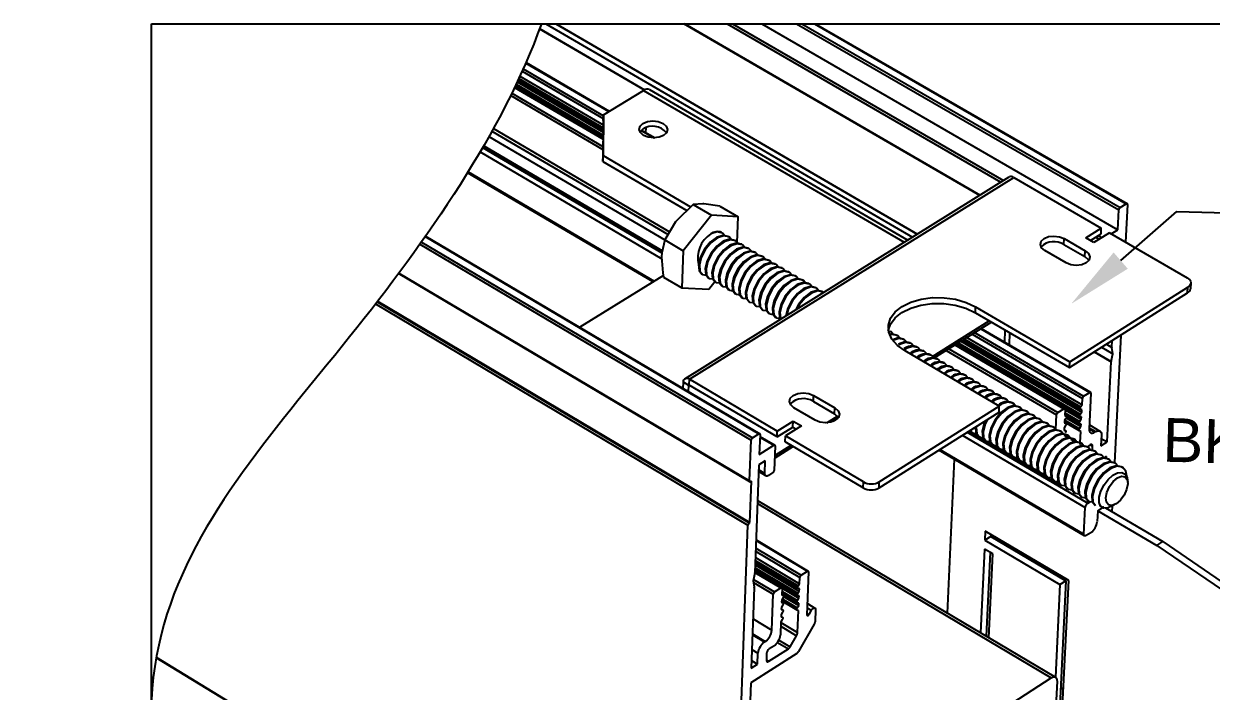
# Model space of a CAD drawing. Extents: x -0.7 to 12.8, y -8.5 to 0.
# Drawn here: x -0.73 to 6.06, y -3.81 to 0 of the extents above; entities that cross this region are included whole.
import ezdxf
from ezdxf import colors
from ezdxf.entities.mleader import LeaderData, LeaderLine
from ezdxf.math import Vec2, Vec3

# ---------------------------------------------------------------- set-up
doc = ezdxf.new("R2010")
doc.units = 0
doc.header["$LTSCALE"] = 0.5
doc.header["$MEASUREMENT"] = 0
doc.linetypes.add('PHANTOM', pattern=[0.5, 0.25, -0.05, 0.05, -0.05, 0.05, -0.05])
for name, color, linetype in [('Brackets', 181, 'CONTINUOUS'), ('Dimension', 10, 'CONTINUOUS'), ('FAB DWG', 221, 'CONTINUOUS'), ('Hardware', 242, 'CONTINUOUS'), ('Housing', 150, 'CONTINUOUS')]:
    doc.layers.add(name, color=color, linetype=linetype)
doc.layers.add('Text-Unprinted', color=131, linetype='CONTINUOUS', plot=False)
doc.styles.get("Standard").update_dxf_attribs({"font": 'arial.ttf'})

msp = doc.modelspace()

# ---------------------------------------------------------------- linework, layer by layer
at = {"layer": 'Brackets', "linetype": 'Continuous', "transparency": 16777216}
for p, q in [((2.5827, -0.5199), (2.8116, -0.3804)), ((2.8116, -0.3804), (4.302, -1.2484)), ((2.847, -0.3759), (4.323, -1.2353)), ((2.5827, -0.5199), (2.5808, -0.7531)), ((2.5817, -0.553), (2.5827, -0.5199)), ((2.5817, -0.553), (2.5797, -0.7863)), ((2.7985, -0.6089), (2.872, -0.6518)), ((2.801, -0.6069), (2.8777, -0.6516)), ((2.8258, -0.6213), (2.8267, -0.5937)), ((2.5797, -0.7863), (2.5808, -0.7531)), ((2.5797, -0.7863), (3.0594, -1.0671)), ((2.5808, -0.7531), (3.0812, -1.0459)), ((3.0489, -2.0277), (4.9017, -0.8753)), ((3.075, -2.0302), (4.9278, -0.8775)), ((4.9278, -0.8775), (5.4279, -1.1668)), ((5.3395, -1.2222), (5.4279, -1.1668)), ((5.3665, -1.2378), (5.4263, -1.2004)), ((5.4745, -1.1937), (5.3861, -1.2492)), ((5.4263, -1.2004), (5.4279, -1.1668)), ((5.4745, -1.1937), (5.9183, -1.4504)), ((5.2144, -1.2607), (5.216, -1.227)), ((5.2144, -1.2607), (5.3347, -1.3304)), ((5.216, -1.227), (5.3363, -1.2968)), ((5.3861, -1.2492), (5.3395, -1.2222)), ((5.2264, -1.3657), (5.1061, -1.2958)), ((5.3347, -1.3304), (5.3363, -1.2968)), ((2.9255, -1.4382), (2.4472, -1.7334)), ((5.939, -1.4805), (5.9373, -1.5142)), ((5.246, -1.9641), (5.921, -1.5379)), ((5.2476, -1.9304), (5.9228, -1.5043)), ((5.921, -1.5379), (5.9228, -1.5043)), ((4.7082, -1.6505), (4.7097, -1.6168)), ((4.7097, -1.6168), (5.2476, -1.9304)), ((4.7082, -1.6505), (5.246, -1.9641)), ((4.4628, -1.9009), (4.7879, -1.6969)), ((4.7999, -1.7039), (4.4711, -1.9102)), ((4.8763, -1.8181), (4.8794, -1.7503)), ((4.9029, -1.8336), (4.906, -1.7658)), ((4.845, -2.1845), (4.3067, -1.8692)), ((5.246, -1.9641), (5.2476, -1.9304)), ((3.0738, -2.064), (3.075, -2.0302)), ((3.5767, -2.3266), (3.075, -2.0302)), ((3.0383, -2.0828), (3.0396, -2.0473)), ((3.0706, -2.0656), (3.0396, -2.0473)), ((3.0693, -2.1011), (3.0706, -2.0656)), ((3.0734, -2.0638), (3.0706, -2.0656)), ((3.5754, -2.3604), (3.0738, -2.064)), ((3.7828, -2.1571), (3.7842, -2.1233)), ((3.7828, -2.1571), (3.9035, -2.2281)), ((3.7842, -2.1233), (3.9048, -2.1943)), ((3.7926, -2.2647), (3.6719, -2.1935)), ((3.9035, -2.2281), (3.9048, -2.1943)), ((4.1578, -2.6513), (4.8435, -2.2183)), ((4.1592, -2.6174), (4.845, -2.1845)), ((4.8435, -2.2183), (4.845, -2.1845)), ((3.5754, -2.3604), (3.6661, -2.3036)), ((3.5767, -2.3266), (3.6674, -2.2697)), ((3.7141, -2.2973), (3.6234, -2.3542)), ((3.6661, -2.3036), (3.6674, -2.2697)), ((3.6661, -2.3036), (3.6857, -2.3151)), ((3.6674, -2.2697), (3.7141, -2.2973)), ((3.8596, -2.2794), (3.9199, -2.2415)), ((3.921, -2.2554), (3.8936, -2.2726)), ((3.5754, -2.3604), (3.5767, -2.3266)), ((3.6221, -2.388), (3.6234, -2.3542)), ((4.0687, -2.6171), (3.6234, -2.3542)), ((3.6673, -2.4147), (3.5616, -2.481)), ((3.5621, -2.466), (3.6553, -2.4076)), ((4.0673, -2.651), (3.6221, -2.388)), ((4.5493, -3.3668), (4.5887, -2.4876)), ((4.0673, -2.651), (4.0687, -2.6171)), ((4.1578, -2.6513), (4.1592, -2.6174)), ((5.4087, -2.7816), (5.7457, -2.9794)), ((5.4515, -2.7656), (5.7792, -2.9579)), ((4.7651, -2.8992), (4.7628, -2.9498)), ((5.2416, -3.1802), (4.7651, -2.8992)), ((4.7968, -2.9179), (4.7963, -2.9285)), ((4.7963, -2.9285), (4.7628, -2.9498)), ((4.7628, -2.9498), (5.1917, -3.203)), ((4.7963, -2.9285), (5.2252, -3.1816)), ((5.7457, -2.9794), (5.7792, -2.9579)), ((5.7457, -2.9794), (6.2723, -3.3397)), ((5.7792, -2.9579), (6.3058, -3.318)), ((4.7605, -3.0005), (4.7385, -3.479)), ((4.8076, -3.0283), (4.7605, -3.0005)), ((4.7921, -3.0192), (4.77, -3.4977)), ((4.7855, -3.5069), (4.8076, -3.0283)), ((5.2252, -3.1816), (5.1854, -3.994)), ((5.1917, -3.203), (5.2252, -3.1816)), ((5.1968, -4.0937), (5.2416, -3.1802)), ((5.1917, -3.203), (5.1659, -3.7325))]:
    msp.add_line(p, q, dxfattribs=at)
at = {"layer": 'Brackets', "linetype": 'Continuous', "transparency": 16777216, "flags": 128}
for points in [[(2.8088, -0.569), (2.8346, -0.5586), (2.8654, -0.5551), (2.8966, -0.5589), (2.9234, -0.5695), (2.9418, -0.5852), (2.9489, -0.6038), (2.9437, -0.6223), (2.927, -0.6379), (2.9012, -0.6483), (2.8703, -0.6518), (2.8391, -0.648), (2.8123, -0.6374), (2.7939, -0.6216), (2.7868, -0.6031), (2.792, -0.5846), (2.8088, -0.569)], [(2.7908, -0.6179), (2.7909, -0.6177), (2.8077, -0.6021)], [(5.1061, -1.2958), (5.0872, -1.2799), (5.0797, -1.2611), (5.0845, -1.2424), (5.1009, -1.2266), (5.1265, -1.2161), (5.1574, -1.2125), (5.1888, -1.2163), (5.216, -1.227)], [(5.3363, -1.2968), (5.3552, -1.3127), (5.3628, -1.3315), (5.3581, -1.3503), (5.3417, -1.3661), (5.316, -1.3767), (5.2852, -1.3803), (5.2537, -1.3764), (5.2264, -1.3657)], [(5.3347, -1.3304), (5.3535, -1.3464), (5.3574, -1.3524)], [(5.9183, -1.4504), (5.9266, -1.4562), (5.933, -1.4628), (5.9372, -1.47), (5.939, -1.4774), (5.9384, -1.4848), (5.9354, -1.492), (5.9301, -1.4985), (5.9228, -1.5043)], [(4.2106, -1.7546), (4.2228, -1.7162), (4.2493, -1.6801), (4.2886, -1.6488), (4.3389, -1.624), (4.3976, -1.6069), (4.4618, -1.5982), (4.5282, -1.5985), (4.5935, -1.6076), (4.6545, -1.6252), (4.7082, -1.6505)], [(4.3067, -1.8692), (4.2631, -1.8375), (4.2319, -1.8011), (4.2145, -1.7618), (4.2119, -1.7216), (4.2242, -1.6824), (4.2507, -1.6464), (4.2901, -1.6151), (4.3404, -1.5903), (4.3991, -1.5732), (4.4632, -1.5645), (4.5296, -1.5648), (4.595, -1.5739), (4.656, -1.5915), (4.7097, -1.6168)], [(3.0396, -2.0473), (3.0405, -2.0404), (3.0427, -2.0346), (3.046, -2.03), (3.0505, -2.0269), (3.0558, -2.0253), (3.0618, -2.0253), (3.0683, -2.027), (3.075, -2.0302)], [(3.6719, -2.1935), (3.6531, -2.1773), (3.6458, -2.1581), (3.6509, -2.139), (3.6678, -2.1229), (3.6939, -2.1122), (3.7251, -2.1085), (3.7568, -2.1124), (3.7842, -2.1233)], [(3.9048, -2.1943), (3.9237, -2.2106), (3.9311, -2.2298), (3.926, -2.2489), (3.9092, -2.2651), (3.8831, -2.2758), (3.8518, -2.2796), (3.82, -2.2756), (3.7926, -2.2647)], [(3.9035, -2.2281), (3.9223, -2.2444), (3.926, -2.2504)]]:
    msp.add_lwpolyline(points, dxfattribs=at)
at = {"layer": 'Brackets', "linetype": 'Continuous', "transparency": 16777216}
for centre, radius, start, end in [((2.8331, -0.408), 0.035, 66.63314, 127.80577), ((2.864, -0.6887), 0.1033, 39.72199, 123.05264), ((4.913, -0.8972), 0.0246, 53.0699, 117.23952), ((5.158, -1.3532), 0.1084, 58.66272, 132.77716), ((5.9067, -1.5107), 0.0307, 297.59178, 353.50259), ((3.0725, -2.0655), 0.00193, 48.00716, 183.42142), ((3.7259, -2.2499), 0.1088, 58.46793, 133.72459), ((4.1142, -2.5351), 0.0938, 240.96782, 298.66312), ((4.1128, -2.569), 0.0937, 240.95956, 298.67381)]:
    msp.add_arc(centre, radius, start, end, dxfattribs=at)
at = {"layer": 'Dimension', "transparency": 16777216}
msp.add_open_spline([(2.2283, 0), (2.0066, -0.6214), (0.6967, -2.486), (-0.7296, -3.8045), (0.8176, -5.9618)], degree=3, knots=[0.510005, 0.510005, 0.510005, 0.510005, 1, 2, 2, 2, 2], dxfattribs=at)
at = {"layer": 'FAB DWG', "linetype": 'Continuous', "transparency": 16777216}
for p, q in [((4.22, -1.7555), (4.2248, -1.7583)), ((4.491, -1.9142), (4.4959, -1.917)), ((5.4087, -2.7816), (5.4423, -2.7601))]:
    msp.add_line(p, q, dxfattribs=at)
at = {"layer": 'Hardware', "linetype": 'Continuous', "transparency": 16777216}
for p, q in [((3.0951, -1.0325), (2.9997, -1.125)), ((3.0951, -1.0325), (3.1997, -1.0937)), ((3.248, -1.042), (3.1567, -1.0285)), ((3.248, -1.042), (3.3526, -1.1031)), ((3.1997, -1.0937), (3.0389, -1.2966)), ((3.3526, -1.1031), (3.1997, -1.0937)), ((3.3473, -1.2488), (3.3526, -1.1031)), ((3.2967, -1.215), (3.3014, -1.2178)), ((2.9343, -1.2352), (3.0389, -1.2966)), ((3.3349, -1.2374), (3.3397, -1.2402)), ((3.3732, -1.2598), (3.378, -1.2626)), ((3.4116, -1.2822), (3.4163, -1.2851)), ((3.0389, -1.2966), (3.0315, -1.5083)), ((3.4499, -1.3047), (3.4547, -1.3075)), ((3.4882, -1.3271), (3.493, -1.3299)), ((3.5266, -1.3496), (3.5314, -1.3524)), ((3.565, -1.3721), (3.5698, -1.3749)), ((3.6034, -1.3945), (3.6082, -1.3974)), ((3.6418, -1.417), (3.6466, -1.4198)), ((2.9271, -1.4469), (3.0315, -1.5083)), ((3.1498, -1.4327), (3.145, -1.4298)), ((3.1881, -1.4551), (3.1833, -1.4523)), ((3.1846, -1.517), (3.2192, -1.4732)), ((3.2263, -1.4776), (3.2216, -1.4748)), ((3.6802, -1.4395), (3.685, -1.4423)), ((3.7187, -1.462), (3.7235, -1.4649)), ((3.7571, -1.4846), (3.762, -1.4874)), ((3.0315, -1.5083), (3.1846, -1.517)), ((3.2646, -1.5001), (3.2598, -1.4972)), ((3.3029, -1.5225), (3.2981, -1.5197)), ((3.3412, -1.545), (3.3364, -1.5422)), ((3.7956, -1.5071), (3.8004, -1.5099)), ((3.8341, -1.5296), (3.8389, -1.5324)), ((3.3796, -1.5675), (3.3748, -1.5647)), ((3.4179, -1.59), (3.4131, -1.5872)), ((3.4563, -1.6126), (3.4515, -1.6098)), ((3.4947, -1.6351), (3.4899, -1.6323)), ((3.5331, -1.6576), (3.5283, -1.6548)), ((3.5715, -1.6802), (3.5667, -1.6774)), ((4.2586, -1.7781), (4.2635, -1.781)), ((4.2973, -1.8008), (4.3022, -1.8036)), ((4.336, -1.8235), (4.3409, -1.8263)), ((4.3748, -1.8461), (4.3796, -1.849)), ((4.4135, -1.8688), (4.4184, -1.8716)), ((4.4523, -1.8915), (4.4571, -1.8943)), ((4.5298, -1.9369), (4.5347, -1.9397)), ((4.5686, -1.9596), (4.5735, -1.9625)), ((4.6075, -1.9823), (4.6123, -1.9852)), ((4.6463, -2.0051), (4.6512, -2.0079)), ((4.6852, -2.0278), (4.69, -2.0307)), ((4.724, -2.0506), (4.7289, -2.0534)), ((4.7629, -2.0733), (4.7678, -2.0762)), ((4.8018, -2.0961), (4.8067, -2.099)), ((4.8407, -2.1189), (4.8456, -2.1218)), ((4.8797, -2.1417), (4.8845, -2.1446)), ((4.9186, -2.1645), (4.9235, -2.1674)), ((4.9576, -2.1873), (4.9625, -2.1902)), ((4.9966, -2.2101), (5.0015, -2.213)), ((5.0356, -2.233), (5.0405, -2.2358)), ((5.0746, -2.2558), (5.0795, -2.2587)), ((5.1137, -2.2787), (5.1185, -2.2815)), ((5.1527, -2.3015), (5.1576, -2.3044)), ((4.678, -2.3228), (4.6877, -2.3355)), ((4.6925, -2.3383), (4.6877, -2.3355)), ((4.7314, -2.3612), (4.7266, -2.3583)), ((5.1918, -2.3244), (5.1967, -2.3273)), ((5.2156, -2.3492), (5.2422, -2.3648)), ((5.2309, -2.3473), (5.2358, -2.3502)), ((5.2547, -2.3721), (5.2813, -2.3877)), ((5.27, -2.3702), (5.2749, -2.373)), ((4.7704, -2.384), (4.7655, -2.3812)), ((4.8093, -2.4069), (4.8044, -2.404)), ((4.8482, -2.4298), (4.8434, -2.4269)), ((5.3068, -2.4026), (5.3069, -2.3999)), ((5.3091, -2.3931), (5.314, -2.396)), ((5.3482, -2.416), (5.3531, -2.4189)), ((5.3874, -2.4389), (5.3923, -2.4418)), ((4.8872, -2.4526), (4.8823, -2.4498)), ((4.9262, -2.4755), (4.9213, -2.4727)), ((4.9652, -2.4984), (4.9603, -2.4956)), ((5.4266, -2.4619), (5.4315, -2.4647)), ((5.4657, -2.4848), (5.4706, -2.4877)), ((5.5049, -2.5077), (5.5099, -2.5106)), ((5.0042, -2.5213), (4.9993, -2.5185)), ((5.0433, -2.5443), (5.0384, -2.5414)), ((5.0823, -2.5672), (5.0774, -2.5643)), ((5.5442, -2.5307), (5.5539, -2.5364)), ((5.1214, -2.5901), (5.1165, -2.5873)), ((5.1605, -2.6131), (5.1556, -2.6102)), ((5.1996, -2.636), (5.1947, -2.6332)), ((5.578, -2.6086), (5.5787, -2.6187)), ((5.2387, -2.659), (5.2338, -2.6561)), ((5.2778, -2.682), (5.2729, -2.6791)), ((5.317, -2.7049), (5.3121, -2.7021)), ((5.3561, -2.7279), (5.3512, -2.7251)), ((5.3953, -2.751), (5.3904, -2.7481)), ((5.4988, -2.749), (5.4738, -2.7607)), ((5.4978, -2.7494), (5.5021, -2.7465)), ((5.5036, -2.7467), (5.4988, -2.749))]:
    msp.add_line(p, q, dxfattribs=at)
at = {"layer": 'Hardware', "linetype": 'Continuous', "transparency": 16777216, "flags": 128}
for points in [[(3.1567, -1.0285), (3.1513, -1.0282), (3.0951, -1.0325)], [(2.9997, -1.125), (2.9941, -1.1323), (2.9343, -1.2352)], [(3.2966, -1.215), (3.2655, -1.2086), (3.2294, -1.2204), (3.1927, -1.2479), (3.1597, -1.2879), (3.1373, -1.3316), (3.1264, -1.375), (3.1295, -1.4097), (3.1451, -1.4298)], [(3.3151, -1.2334), (3.3015, -1.2178), (3.2703, -1.2114), (3.2342, -1.2232), (3.1975, -1.2507), (3.1645, -1.2907), (3.1421, -1.3344), (3.1312, -1.3778), (3.1343, -1.4125), (3.1499, -1.4327), (3.1702, -1.4353)], [(3.2769, -1.211), (3.2633, -1.1954), (3.232, -1.189), (3.1959, -1.2008)], [(2.9343, -1.2352), (2.9174, -1.3083), (2.9157, -1.3323)], [(3.3349, -1.2374), (3.3038, -1.2311), (3.2677, -1.2428), (3.231, -1.2704), (3.198, -1.3104), (3.1756, -1.3541), (3.1647, -1.3974), (3.1678, -1.4321), (3.1833, -1.4523)], [(3.3534, -1.2558), (3.3398, -1.2403), (3.3086, -1.2339), (3.2725, -1.2456), (3.2358, -1.2732), (3.2028, -1.3132), (3.1803, -1.3569), (3.1695, -1.4002), (3.1725, -1.435), (3.1881, -1.4551), (3.2084, -1.4577)], [(3.3732, -1.2599), (3.3421, -1.2535), (3.306, -1.2653), (3.2693, -1.2928), (3.2363, -1.3328), (3.2139, -1.3766), (3.203, -1.4199), (3.206, -1.4546), (3.2216, -1.4747)], [(3.3917, -1.2782), (3.3781, -1.2627), (3.3469, -1.2563), (3.3108, -1.2681), (3.2741, -1.2956), (3.2411, -1.3356), (3.2186, -1.3794), (3.2078, -1.4227), (3.2108, -1.4574), (3.2264, -1.4776), (3.2467, -1.4802)], [(3.4115, -1.2823), (3.3804, -1.2759), (3.3443, -1.2877), (3.3076, -1.3153), (3.2746, -1.3553), (3.2522, -1.399), (3.2413, -1.4424), (3.2443, -1.4771), (3.2598, -1.4972)], [(3.4301, -1.3007), (3.4165, -1.2851), (3.3852, -1.2787), (3.3491, -1.2905), (3.3124, -1.3181), (3.2794, -1.3581), (3.257, -1.4018), (3.2461, -1.4452), (3.2491, -1.4799), (3.2647, -1.5001), (3.285, -1.5027)], [(2.9157, -1.3323), (2.9226, -1.4225), (2.9271, -1.4469)], [(3.4499, -1.3047), (3.4188, -1.2984), (3.3827, -1.3102), (3.346, -1.3377), (3.313, -1.3778), (3.2905, -1.4215), (3.2796, -1.4649), (3.2826, -1.4996), (3.2981, -1.5197)], [(3.4684, -1.3231), (3.4548, -1.3076), (3.4235, -1.3012), (3.3875, -1.313), (3.3508, -1.3405), (3.3178, -1.3806), (3.2953, -1.4243), (3.2844, -1.4677), (3.2874, -1.5024), (3.303, -1.5226), (3.3233, -1.5251)], [(3.4882, -1.3272), (3.4571, -1.3208), (3.421, -1.3326), (3.3843, -1.3602), (3.3513, -1.4002), (3.3289, -1.444), (3.3179, -1.4874), (3.3209, -1.5221), (3.3365, -1.5422)], [(3.5068, -1.3456), (3.4931, -1.33), (3.4619, -1.3236), (3.4258, -1.3355), (3.3891, -1.363), (3.3561, -1.4031), (3.3336, -1.4468), (3.3227, -1.4902), (3.3257, -1.5249), (3.3413, -1.5451), (3.3616, -1.5476)], [(3.5266, -1.3496), (3.4955, -1.3433), (3.4594, -1.3551), (3.4227, -1.3827), (3.3897, -1.4227), (3.3672, -1.4665), (3.3563, -1.5099), (3.3593, -1.5446), (3.3748, -1.5647)], [(3.5451, -1.3681), (3.5315, -1.3525), (3.5003, -1.3461), (3.4642, -1.3579), (3.4275, -1.3855), (3.3945, -1.4256), (3.372, -1.4693), (3.3611, -1.5127), (3.3641, -1.5474), (3.3796, -1.5676), (3.4, -1.5701)], [(3.565, -1.3721), (3.5339, -1.3658), (3.4978, -1.3776), (3.4611, -1.4052), (3.4281, -1.4452), (3.4056, -1.489), (3.3947, -1.5324), (3.3976, -1.5671), (3.4131, -1.5872)], [(3.5835, -1.3905), (3.5699, -1.3749), (3.5387, -1.3686), (3.5026, -1.3804), (3.4659, -1.408), (3.4329, -1.4481), (3.4104, -1.4918), (3.3995, -1.5352), (3.4024, -1.5699), (3.418, -1.5901), (3.4383, -1.5926)], [(3.6034, -1.3946), (3.5723, -1.3883), (3.5362, -1.4001), (3.4995, -1.4277), (3.4665, -1.4678), (3.444, -1.5115), (3.433, -1.5549), (3.436, -1.5896), (3.4515, -1.6097)], [(3.6219, -1.413), (3.6083, -1.3974), (3.5771, -1.3911), (3.541, -1.4029), (3.5043, -1.4305), (3.4713, -1.4706), (3.4488, -1.5144), (3.4378, -1.5577), (3.4408, -1.5924), (3.4563, -1.6126), (3.4767, -1.6152)], [(3.6418, -1.4171), (3.6107, -1.4108), (3.5746, -1.4226), (3.5379, -1.4502), (3.5049, -1.4903), (3.4824, -1.5341), (3.4714, -1.5774), (3.4744, -1.6122), (3.4899, -1.6323)], [(3.6603, -1.4355), (3.6467, -1.4199), (3.6155, -1.4136), (3.5794, -1.4254), (3.5427, -1.453), (3.5097, -1.4931), (3.4872, -1.5369), (3.4762, -1.5803), (3.4792, -1.615), (3.4947, -1.6351), (3.5151, -1.6377)], [(3.6802, -1.4396), (3.6491, -1.4333), (3.6131, -1.4451), (3.5764, -1.4727), (3.5433, -1.5128), (3.5208, -1.5566), (3.5099, -1.6), (3.5128, -1.6347), (3.5283, -1.6548)], [(3.6988, -1.458), (3.6851, -1.4424), (3.6539, -1.4361), (3.6179, -1.4479), (3.5812, -1.4756), (3.5481, -1.5156), (3.5256, -1.5594), (3.5147, -1.6028), (3.5176, -1.6375), (3.5331, -1.6577), (3.5535, -1.6602)], [(3.7187, -1.4621), (3.6876, -1.4558), (3.6515, -1.4676), (3.6148, -1.4953), (3.5818, -1.5354), (3.5593, -1.5792), (3.5483, -1.6225), (3.5512, -1.6573), (3.5667, -1.6774)], [(3.7372, -1.4806), (3.7236, -1.4649), (3.6924, -1.4586), (3.6563, -1.4705), (3.6196, -1.4981), (3.5866, -1.5382), (3.5641, -1.582), (3.5531, -1.6254), (3.556, -1.6601), (3.5715, -1.6802), (3.5919, -1.6828)], [(3.7571, -1.4846), (3.7261, -1.4783), (3.69, -1.4902), (3.6533, -1.5178), (3.6203, -1.5579), (3.5977, -1.6017), (3.5867, -1.6451), (3.5897, -1.6798), (3.5957, -1.6877)], [(3.7757, -1.5031), (3.7621, -1.4874), (3.7309, -1.4811), (3.6948, -1.493), (3.6581, -1.5206), (3.6251, -1.5607), (3.6025, -1.6045), (3.5915, -1.6479), (3.5945, -1.6826), (3.5975, -1.6866)], [(3.7956, -1.5071), (3.7645, -1.5008), (3.7285, -1.5127), (3.6918, -1.5404), (3.6587, -1.5805), (3.6362, -1.6243), (3.6252, -1.6677), (3.6254, -1.6705)], [(3.8142, -1.5256), (3.8005, -1.51), (3.7694, -1.5036), (3.7333, -1.5155), (3.6966, -1.5432), (3.6636, -1.5833), (3.641, -1.6271), (3.6313, -1.6655)], [(3.8341, -1.5297), (3.803, -1.5234), (3.767, -1.5353), (3.7303, -1.5629), (3.6972, -1.603), (3.6823, -1.6321)], [(3.8389, -1.5325), (3.8079, -1.5262), (3.7718, -1.5381), (3.7351, -1.5657), (3.7021, -1.6059), (3.6902, -1.6289)], [(4.2386, -1.7742), (4.2249, -1.7584), (4.2248, -1.7584)], [(4.2586, -1.7782), (4.2276, -1.772), (4.2212, -1.7741)], [(4.2773, -1.7968), (4.2636, -1.781), (4.2325, -1.7748), (4.2255, -1.7771)], [(4.2973, -1.8008), (4.2663, -1.7946), (4.2358, -1.8048)], [(4.316, -1.8195), (4.3023, -1.8037), (4.2712, -1.7975), (4.2373, -1.8088)], [(4.3547, -1.8421), (4.341, -1.8264), (4.3099, -1.8201), (4.2739, -1.8321), (4.2686, -1.8362)], [(4.336, -1.8235), (4.3051, -1.8173), (4.269, -1.8293)], [(4.3934, -1.8648), (4.3797, -1.849), (4.3486, -1.8428), (4.3126, -1.8548), (4.303, -1.8621)], [(4.4322, -1.8875), (4.4185, -1.8717), (4.3874, -1.8655), (4.3514, -1.8775), (4.3381, -1.8876)], [(4.4709, -1.9102), (4.4572, -1.8944), (4.4262, -1.8882), (4.3901, -1.9002), (4.3769, -1.9103)], [(4.5097, -1.9329), (4.496, -1.9171), (4.4649, -1.9109), (4.4289, -1.9229), (4.4156, -1.933)], [(4.5485, -1.9556), (4.5348, -1.9398), (4.5037, -1.9336), (4.4677, -1.9457), (4.4544, -1.9557)], [(4.5873, -1.9784), (4.5736, -1.9625), (4.5425, -1.9563), (4.5065, -1.9684), (4.4933, -1.9785)], [(4.6261, -2.0011), (4.6124, -1.9852), (4.5814, -1.9791), (4.5454, -1.9911), (4.5321, -2.0012)], [(4.665, -2.0239), (4.6513, -2.008), (4.6202, -2.0018), (4.5842, -2.0139), (4.571, -2.024)], [(4.7039, -2.0466), (4.6901, -2.0307), (4.6591, -2.0246), (4.6231, -2.0367), (4.6098, -2.0467)], [(4.7427, -2.0694), (4.729, -2.0535), (4.698, -2.0473), (4.662, -2.0594), (4.6487, -2.0695)], [(4.7816, -2.0922), (4.7679, -2.0763), (4.7369, -2.0701), (4.7009, -2.0822), (4.6876, -2.0923)], [(4.8205, -2.1149), (4.8068, -2.099), (4.7758, -2.0929), (4.7398, -2.105), (4.7265, -2.1151)], [(4.8595, -2.1377), (4.8457, -2.1218), (4.8147, -2.1157), (4.7787, -2.1278), (4.7655, -2.1379)], [(4.8984, -2.1605), (4.8847, -2.1446), (4.8537, -2.1385), (4.8177, -2.1506), (4.8044, -2.1607)], [(4.9374, -2.1834), (4.9236, -2.1674), (4.8926, -2.1613), (4.8567, -2.1734), (4.8434, -2.1835)], [(4.9576, -2.1874), (4.9267, -2.1813), (4.8908, -2.1934), (4.854, -2.2214), (4.8209, -2.2618), (4.7981, -2.3058), (4.7868, -2.3493), (4.7893, -2.384), (4.8044, -2.404)], [(4.9763, -2.2062), (4.9626, -2.1902), (4.9316, -2.1841), (4.8956, -2.1963), (4.8589, -2.2242), (4.8257, -2.2646), (4.803, -2.3087), (4.7916, -2.3522), (4.7942, -2.3869), (4.8093, -2.4069), (4.8301, -2.4094)], [(4.9966, -2.2102), (4.9657, -2.2041), (4.9298, -2.2163), (4.893, -2.2442), (4.8599, -2.2846), (4.8371, -2.3287), (4.8257, -2.3722), (4.8283, -2.4069), (4.8434, -2.4269)], [(5.0153, -2.229), (5.0016, -2.2131), (4.9706, -2.2069), (4.9346, -2.2191), (4.8979, -2.2471), (4.8647, -2.2875), (4.8419, -2.3315), (4.8306, -2.3751), (4.8332, -2.4098), (4.8483, -2.4298), (4.8691, -2.4322)], [(5.0356, -2.233), (5.0047, -2.2269), (4.9688, -2.2391), (4.9321, -2.2671), (4.8989, -2.3075), (4.8761, -2.3515), (4.8647, -2.3951), (4.8673, -2.4298), (4.8824, -2.4498)], [(5.0544, -2.2519), (5.0406, -2.2359), (5.0096, -2.2298), (4.9737, -2.242), (4.9369, -2.2699), (4.9037, -2.3104), (4.8809, -2.3544), (4.8696, -2.3979), (4.8721, -2.4327), (4.8873, -2.4527), (4.9081, -2.4551)], [(4.7089, -2.3045), (4.7115, -2.3383), (4.7266, -2.3583)], [(4.7157, -2.299), (4.7137, -2.3065), (4.7163, -2.3412), (4.7315, -2.3612), (4.7523, -2.3637)], [(4.7668, -2.2681), (4.7591, -2.2829), (4.7478, -2.3265), (4.7504, -2.3612), (4.7655, -2.3812)], [(4.7773, -2.2601), (4.764, -2.2858), (4.7527, -2.3293), (4.7552, -2.364), (4.7704, -2.3841), (4.7912, -2.3865)], [(5.0746, -2.2559), (5.0438, -2.2498), (5.0078, -2.262), (4.9711, -2.2899), (4.9379, -2.3304), (4.9151, -2.3744), (4.9037, -2.418), (4.9063, -2.4527), (4.9213, -2.4727)], [(5.0934, -2.2747), (5.0796, -2.2587), (5.0486, -2.2526), (5.0127, -2.2648), (4.976, -2.2928), (4.9428, -2.3332), (4.92, -2.3773), (4.9086, -2.4208), (4.9111, -2.4556), (4.9262, -2.4756), (4.9471, -2.478)], [(5.1136, -2.2787), (5.0828, -2.2726), (5.0469, -2.2848), (5.0101, -2.3128), (4.9769, -2.3533), (4.9541, -2.3973), (4.9428, -2.4409), (4.9453, -2.4756), (4.9603, -2.4956)], [(5.1324, -2.2976), (5.1186, -2.2816), (5.0877, -2.2755), (5.0517, -2.2877), (5.015, -2.3157), (4.9818, -2.3561), (4.959, -2.4002), (4.9476, -2.4437), (4.9502, -2.4785), (4.9652, -2.4985), (4.9861, -2.5009)], [(5.1527, -2.3016), (5.1219, -2.2955), (5.0859, -2.3077), (5.0492, -2.3357), (5.016, -2.3762), (4.9932, -2.4202), (4.9818, -2.4638), (4.9843, -2.4985), (4.9994, -2.5185)], [(5.1715, -2.3205), (5.1577, -2.3045), (5.1268, -2.2984), (5.0908, -2.3106), (5.0541, -2.3386), (5.0209, -2.379), (4.998, -2.4231), (4.9867, -2.4666), (4.9892, -2.5014), (5.0043, -2.5214), (5.0251, -2.5238)], [(4.6799, -2.3216), (4.6926, -2.3384), (4.7133, -2.3408)], [(5.1918, -2.3245), (5.1609, -2.3184), (5.125, -2.3306), (5.0883, -2.3586), (5.0551, -2.3991), (5.0322, -2.4431), (5.0208, -2.4867), (5.0233, -2.5214), (5.0384, -2.5414)], [(5.2106, -2.3433), (5.1968, -2.3273), (5.1658, -2.3212), (5.1299, -2.3335), (5.0932, -2.3615), (5.0599, -2.4019), (5.0371, -2.446), (5.0257, -2.4896), (5.0282, -2.5243), (5.0433, -2.5443), (5.0642, -2.5467)], [(5.2309, -2.3473), (5.2, -2.3413), (5.1641, -2.3535), (5.1274, -2.3815), (5.0942, -2.422), (5.0713, -2.4661), (5.0599, -2.5096), (5.0624, -2.5444), (5.0774, -2.5643)], [(5.2497, -2.3662), (5.2359, -2.3502), (5.2049, -2.3441), (5.169, -2.3564), (5.1323, -2.3844), (5.099, -2.4249), (5.0762, -2.4689), (5.0648, -2.5125), (5.0673, -2.5472), (5.0824, -2.5672), (5.1032, -2.5696)], [(5.27, -2.3702), (5.2392, -2.3642), (5.2032, -2.3764), (5.1665, -2.4044), (5.1333, -2.4449), (5.1104, -2.489), (5.099, -2.5326), (5.1015, -2.5673), (5.1165, -2.5872)], [(5.2888, -2.3891), (5.275, -2.3731), (5.244, -2.367), (5.2081, -2.3793), (5.1714, -2.4073), (5.1382, -2.4478), (5.1153, -2.4919), (5.1039, -2.5354), (5.1064, -2.5702), (5.1214, -2.5901), (5.1423, -2.5925)], [(5.3091, -2.3931), (5.2783, -2.3871), (5.2423, -2.3993), (5.2056, -2.4274), (5.1724, -2.4679), (5.1495, -2.512), (5.1381, -2.5555), (5.1406, -2.5902), (5.1556, -2.6102)], [(5.3279, -2.4121), (5.3141, -2.396), (5.2832, -2.3899), (5.2472, -2.4022), (5.2105, -2.4302), (5.1773, -2.4707), (5.1544, -2.5148), (5.143, -2.5584), (5.1455, -2.5931), (5.1605, -2.6131), (5.1814, -2.6155)], [(5.3482, -2.416), (5.3174, -2.41), (5.2815, -2.4222), (5.2448, -2.4503), (5.2115, -2.4908), (5.1887, -2.5349), (5.1772, -2.5785), (5.1797, -2.6132), (5.1947, -2.6331)], [(5.367, -2.435), (5.3532, -2.4189), (5.3223, -2.4129), (5.2864, -2.4251), (5.2497, -2.4532), (5.2164, -2.4937), (5.1936, -2.5378), (5.1821, -2.5813), (5.1846, -2.6161), (5.1996, -2.636), (5.2205, -2.6384)], [(5.3874, -2.439), (5.3566, -2.4329), (5.3207, -2.4452), (5.2839, -2.4732), (5.2507, -2.5138), (5.2278, -2.5579), (5.2164, -2.6014), (5.2188, -2.6362), (5.2338, -2.6561)], [(5.4062, -2.4579), (5.3924, -2.4418), (5.3615, -2.4358), (5.3256, -2.4481), (5.2888, -2.4761), (5.2556, -2.5166), (5.2327, -2.5607), (5.2213, -2.6043), (5.2237, -2.639), (5.2387, -2.659), (5.2597, -2.6614)], [(5.4265, -2.4619), (5.3958, -2.4559), (5.3598, -2.4681), (5.3231, -2.4962), (5.2899, -2.5367), (5.267, -2.5808), (5.2555, -2.6244), (5.258, -2.6591), (5.2729, -2.6791)], [(5.4454, -2.4808), (5.4316, -2.4648), (5.4007, -2.4587), (5.3647, -2.471), (5.328, -2.4991), (5.2948, -2.5396), (5.2719, -2.5837), (5.2604, -2.6273), (5.2629, -2.662), (5.2779, -2.682), (5.2988, -2.6844)], [(5.4657, -2.4848), (5.435, -2.4788), (5.399, -2.4911), (5.3623, -2.5192), (5.3291, -2.5597), (5.3062, -2.6038), (5.2947, -2.6474), (5.2971, -2.6821), (5.3121, -2.7021)], [(5.4846, -2.5038), (5.4708, -2.4877), (5.4399, -2.4817), (5.4039, -2.494), (5.3672, -2.522), (5.334, -2.5626), (5.3111, -2.6067), (5.2996, -2.6503), (5.302, -2.685), (5.317, -2.705), (5.338, -2.7074)], [(5.5049, -2.5078), (5.4742, -2.5018), (5.4383, -2.5141), (5.4015, -2.5421), (5.3683, -2.5827), (5.3454, -2.6268), (5.3339, -2.6704), (5.3363, -2.7051), (5.3513, -2.7251)], [(5.5238, -2.5268), (5.51, -2.5107), (5.4791, -2.5046), (5.4432, -2.5169), (5.4064, -2.545), (5.3732, -2.5856), (5.3503, -2.6297), (5.3388, -2.6733), (5.3412, -2.708), (5.3562, -2.728), (5.3772, -2.7303)], [(5.5442, -2.5307), (5.5134, -2.5247), (5.4775, -2.537), (5.4408, -2.5651), (5.4075, -2.6057), (5.3846, -2.6498), (5.3731, -2.6934), (5.3755, -2.7281), (5.3904, -2.7481)], [(5.5761, -2.594), (5.5687, -2.5563), (5.5492, -2.5336), (5.5183, -2.5276), (5.4824, -2.5399), (5.4457, -2.568), (5.4124, -2.6086), (5.3895, -2.6527), (5.378, -2.6963), (5.3804, -2.731), (5.3953, -2.7509)], [(5.4733, -2.7597), (5.4652, -2.7643), (5.4416, -2.7665), (5.4243, -2.756), (5.4153, -2.7339), (5.4161, -2.7038), (5.4259, -2.6693), (5.4438, -2.6338), (5.4676, -2.6028), (5.4942, -2.5793), (5.5212, -2.5654), (5.5452, -2.5632), (5.5636, -2.5722), (5.5749, -2.5914), (5.577, -2.6087)], [(5.4538, -2.708), (5.46, -2.6768), (5.4748, -2.6442), (5.4958, -2.6153), (5.52, -2.5945), (5.5437, -2.5849), (5.5631, -2.5879), (5.5754, -2.6032), (5.5787, -2.6283), (5.5725, -2.6595), (5.5578, -2.692), (5.5368, -2.7209), (5.5126, -2.7417), (5.489, -2.7514), (5.4695, -2.7484), (5.4572, -2.7331), (5.4538, -2.708)]]:
    msp.add_lwpolyline(points, dxfattribs=at)
at = {"layer": 'Hardware', "linetype": 'PHANTOM', "transparency": 16777216, "flags": 128}
msp.add_lwpolyline([(5.4538, -2.708), (5.46, -2.6768), (5.4748, -2.6442), (5.4958, -2.6153), (5.52, -2.5945), (5.5437, -2.5849), (5.5631, -2.5879), (5.5754, -2.6032), (5.5787, -2.6283), (5.5725, -2.6595), (5.5578, -2.692), (5.5368, -2.7209), (5.5126, -2.7417), (5.489, -2.7514), (5.4695, -2.7484), (5.4572, -2.7331), (5.4538, -2.708)], dxfattribs=at)
at = {"layer": 'Hardware', "linetype": 'Continuous', "transparency": 16777216}
for centre, radius, start, end in [((3.2842, -1.3371), 0.1624, 122.95937, 193.72179), ((3.2342, -1.2497), 0.0622, 67.94554, 128.07511), ((4.3464, -1.9096), 0.0695, 65.95115, 131.51764), ((4.3853, -1.9369), 0.0736, 67.46624, 134.94095), ((4.424, -1.9596), 0.0736, 67.48103, 134.95502), ((4.4628, -1.9823), 0.0736, 67.49585, 134.9691), ((4.5016, -2.005), 0.0736, 67.51069, 134.98318), ((4.5405, -2.0277), 0.0736, 67.52555, 134.99728), ((4.5793, -2.0504), 0.0736, 67.54043, 135.01137), ((4.6182, -2.0732), 0.0736, 67.55534, 135.02548), ((4.657, -2.0959), 0.0736, 67.57026, 135.03959), ((4.6959, -2.1187), 0.0736, 67.58521, 135.05371), ((4.7348, -2.1414), 0.0736, 67.60018, 135.06784), ((4.7738, -2.1642), 0.0736, 67.61517, 135.08197), ((4.8127, -2.187), 0.0736, 67.63019, 135.09611), ((4.8517, -2.2098), 0.0736, 67.64523, 135.11026), ((4.8906, -2.2326), 0.0736, 67.66028, 135.12441), ((5.1943, -2.6285), 0.0083, 244.5726, 301.764)]:
    msp.add_arc(centre, radius, start, end, dxfattribs=at)
at = {"layer": 'Housing', "linetype": 'Continuous', "transparency": 16777216}
for p, q in [((2.2545, 0), (4.349, -1.2191)), ((2.3101, 0), (4.3762, -1.2022)), ((2.3127, 0), (4.3775, -1.2014)), ((4.733, -0.9803), (3.0415, 0)), ((3.0477, 0), (4.736, -0.9784)), ((3.2906, 0), (4.8542, -0.9049)), ((3.3199, 0), (4.8684, -0.8961)), ((3.4872, 0), (5.5219, -1.1763)), ((3.6871, 0), (5.5276, -1.0629)), ((3.7165, 0), (5.535, -1.05)), ((3.7893, 0), (5.5703, -1.0279)), ((3.7953, 0), (5.5752, -1.0272)), ((2.2178, -0.0289), (2.8166, -0.3777)), ((2.2183, -0.0274), (2.8183, -0.3768)), ((2.1187, -0.271), (2.582, -0.5416)), ((2.1246, -0.2576), (2.5825, -0.525)), ((2.1394, -0.2242), (2.6136, -0.501)), ((2.1406, -0.2214), (2.6166, -0.4992)), ((2.0903, -0.3325), (2.5811, -0.6194)), ((2.5812, -0.6075), (2.0947, -0.3232)), ((2.0994, -0.3131), (2.5813, -0.5947)), ((2.1057, -0.2995), (2.5815, -0.5775)), ((2.0595, -0.3966), (2.5804, -0.7013)), ((2.0755, -0.3637), (2.5808, -0.6591)), ((2.0768, -0.361), (2.5808, -0.6557)), ((2.5809, -0.6494), (2.0791, -0.3561)), ((2.0839, -0.346), (2.581, -0.6365)), ((2.0531, -0.4097), (2.5803, -0.7181)), ((1.9544, -0.5983), (2.9613, -1.1887)), ((1.9287, -0.6444), (2.9347, -1.2345)), ((1.9459, -0.6137), (2.9524, -1.204)), ((1.9459, -0.6137), (2.9524, -1.204)), ((1.878, -0.7325), (2.9165, -1.3424)), ((1.8926, -0.7076), (2.9174, -1.3093)), ((1.8959, -0.7018), (2.9188, -1.3023)), ((1.8989, -0.6967), (2.9202, -1.2962)), ((2.8665, -1.4746), (1.8065, -0.8511)), ((1.8096, -0.8461), (2.8722, -1.4711)), ((5.5219, -1.1763), (5.5276, -1.0629)), ((5.535, -1.05), (5.5703, -1.0279)), ((5.577, -1.0319), (5.5661, -1.2467)), ((1.5651, -1.2158), (3.4711, -2.3423)), ((1.5669, -1.2132), (3.4762, -2.3416)), ((5.3967, -1.2189), (5.4163, -1.2302)), ((5.411, -1.21), (5.4305, -1.2213)), ((5.4847, -1.1996), (5.5219, -1.1763)), ((1.5346, -1.2589), (3.4271, -2.3781)), ((1.5433, -1.2467), (3.4347, -2.3651)), ((1.4146, -1.4238), (3.4184, -2.6115)), ((3.4202, -2.6161), (1.4128, -1.4262)), ((1.281, -1.6001), (3.4089, -2.8643)), ((1.2901, -1.5882), (3.4165, -2.8514)), ((1.2924, -1.5852), (3.4201, -2.8491)), ((4.7043, -1.7639), (5.3271, -2.1276)), ((4.7395, -1.7418), (5.3623, -2.1054)), ((4.7424, -1.74), (5.3672, -2.1046)), ((5.3066, -2.2429), (4.5996, -1.8296)), ((4.6104, -1.8228), (5.3077, -2.2304)), ((4.6248, -1.8138), (5.3159, -2.2177)), ((5.3087, -2.2014), (4.6347, -1.8075)), ((4.6455, -1.8008), (5.3097, -2.1889)), ((4.6599, -1.7917), (5.3179, -2.1761)), ((4.6902, -1.7727), (5.3197, -2.1404)), ((5.4568, -1.831), (5.4882, -1.8493)), ((5.4581, -1.8302), (5.4882, -1.8477)), ((5.4882, -1.8477), (5.4901, -1.81)), ((5.5393, -1.7789), (5.5025, -2.5073)), ((4.5421, -1.8657), (5.1718, -2.234)), ((4.5562, -1.8568), (5.1792, -2.2213)), ((4.5915, -1.8347), (5.2145, -2.1989)), ((4.5944, -1.8329), (5.2193, -2.1982)), ((5.3875, -1.8748), (5.484, -1.931)), ((5.389, -1.8738), (5.4842, -1.9293)), ((5.4297, -1.8482), (5.493, -1.885)), ((5.4842, -1.9293), (5.493, -1.885)), ((5.493, -1.885), (5.4882, -1.8493)), ((5.461, -2.3888), (5.484, -1.931)), ((5.3179, -2.1761), (5.3197, -2.1404)), ((5.3271, -2.1276), (5.3623, -2.1054)), ((5.3689, -2.1092), (5.3588, -2.3134)), ((5.1678, -2.3162), (5.1718, -2.234)), ((5.1792, -2.2213), (5.2145, -2.1989)), ((5.2211, -2.2028), (5.2194, -2.2386)), ((5.2194, -2.2386), (5.2268, -2.2414)), ((5.2195, -2.237), (5.2273, -2.2416)), ((5.2195, -2.237), (5.2268, -2.2414)), ((5.3046, -2.2844), (5.2196, -2.2347)), ((5.2202, -2.2219), (5.3056, -2.2719)), ((5.221, -2.2049), (5.3139, -2.2592)), ((5.3077, -2.2304), (5.3159, -2.2177)), ((5.3165, -2.2044), (5.3091, -2.2016)), ((5.3097, -2.1889), (5.3179, -2.1761)), ((5.3159, -2.2177), (5.3165, -2.2044)), ((5.2242, -2.2956), (5.216, -2.3083)), ((5.218, -2.2668), (5.2174, -2.2801)), ((5.2174, -2.2785), (5.2253, -2.2831)), ((5.2174, -2.2786), (5.2248, -2.2829)), ((5.2174, -2.2801), (5.2248, -2.2829)), ((5.3025, -2.3259), (5.2175, -2.2761)), ((5.2262, -2.2541), (5.218, -2.2668)), ((5.2197, -2.2643), (5.3036, -2.3134)), ((5.2277, -2.2514), (5.3118, -2.3007)), ((5.3036, -2.3134), (5.3118, -2.3007)), ((5.3125, -2.2874), (5.305, -2.2846)), ((5.3056, -2.2719), (5.3139, -2.2592)), ((5.3145, -2.2459), (5.3071, -2.2431)), ((5.3118, -2.3007), (5.3125, -2.2874)), ((5.3139, -2.2592), (5.3145, -2.2459)), ((5.3599, -2.2909), (5.4203, -2.3263)), ((3.4347, -2.3651), (3.4711, -2.3423)), ((3.4781, -2.3462), (3.4737, -2.4604)), ((3.4775, -2.3609), (3.5573, -2.408)), ((3.4776, -2.3572), (3.5624, -2.4073)), ((4.6335, -2.3509), (5.3365, -2.7638)), ((4.6614, -2.3333), (5.3513, -2.7384)), ((4.6678, -2.3292), (5.1113, -2.5896)), ((4.6935, -2.3373), (4.7244, -2.3554)), ((4.7324, -2.3601), (4.7633, -2.3783)), ((5.216, -2.3083), (5.2153, -2.3216)), ((5.2153, -2.3216), (5.2228, -2.3244)), ((5.2154, -2.32), (5.2232, -2.3246)), ((5.2154, -2.3201), (5.2228, -2.3244)), ((5.3104, -2.3288), (5.303, -2.3261)), ((5.3073, -2.3928), (5.3104, -2.3288)), ((5.3588, -2.3132), (5.3919, -2.3325)), ((5.3591, -2.3082), (5.3961, -2.3299)), ((5.3919, -2.3325), (5.3961, -2.3299)), ((5.4291, -2.349), (5.426, -2.411)), ((5.4281, -2.3695), (5.461, -2.3888)), ((3.4184, -2.6115), (3.4271, -2.3781)), ((3.4737, -2.4604), (3.5573, -2.408)), ((3.5642, -2.4119), (3.5589, -2.5513)), ((5.3324, -2.9251), (4.4998, -2.4353)), ((4.5054, -2.4317), (5.329, -2.9161)), ((4.7739, -2.3845), (4.8022, -2.4011)), ((4.8102, -2.4058), (4.8412, -2.424)), ((4.8492, -2.4287), (4.8802, -2.4469)), ((5.3651, -2.4056), (5.3485, -2.4162)), ((5.3652, -2.4056), (5.3783, -2.4133)), ((5.3772, -2.437), (5.3783, -2.4133)), ((5.426, -2.411), (5.461, -2.3888)), ((3.5078, -2.4968), (3.4715, -2.5196)), ((3.5051, -2.5686), (3.5078, -2.4968)), ((4.8907, -2.4531), (4.9192, -2.4698)), ((4.9271, -2.4744), (4.9582, -2.4927)), ((4.9661, -2.4973), (4.9972, -2.5156)), ((5.4569, -2.4714), (5.4442, -2.4795)), ((5.4563, -2.483), (5.4569, -2.4714)), ((3.4715, -2.5196), (3.4482, -3.1364)), ((3.5106, -2.5823), (3.4701, -2.5583)), ((3.4704, -2.548), (3.5051, -2.5686)), ((3.5513, -2.5642), (3.5259, -2.5802)), ((5.0077, -2.5218), (5.0362, -2.5385)), ((5.0442, -2.5432), (5.0753, -2.5614)), ((5.0832, -2.5661), (5.1078, -2.5805)), ((3.4201, -2.8491), (3.429, -2.6131)), ((3.429, -2.6131), (3.4253, -2.6153)), ((5.1908, -2.636), (5.1113, -2.5896)), ((3.4632, -2.7406), (5.1421, -3.7367)), ((3.4638, -2.7229), (5.1666, -3.7329)), ((5.329, -2.9161), (5.3365, -2.7638)), ((5.3513, -2.7384), (5.366, -2.7291)), ((5.4423, -2.7601), (5.4074, -2.7824)), ((5.4901, -2.7531), (5.4884, -2.7872)), ((3.4165, -2.8514), (3.4201, -2.8491)), ((5.4074, -2.7824), (5.4044, -2.8441)), ((3.3059, -5.6167), (3.4089, -2.8643)), ((5.3673, -2.9076), (5.3422, -2.9237)), ((3.4552, -2.9524), (3.7486, -3.1269)), ((3.4553, -2.9488), (3.7537, -3.1261)), ((3.4515, -3.0485), (3.7036, -3.1985)), ((3.4529, -3.0126), (3.7051, -3.1626)), ((3.4535, -2.9956), (3.7126, -3.1497)), ((3.6926, -3.2657), (3.4488, -3.1205)), ((3.4493, -3.1077), (3.6937, -3.2531)), ((3.45, -3.0902), (3.702, -3.2403)), ((3.6943, -3.2239), (3.4504, -3.0788)), ((3.4509, -3.0659), (3.6953, -3.2114)), ((3.448, -3.1381), (3.4395, -3.1828)), ((3.4395, -3.1828), (3.445, -3.2187)), ((3.4412, -3.174), (3.5612, -3.2455)), ((3.4483, -3.134), (3.5973, -3.2227)), ((3.4485, -3.1303), (3.6023, -3.2219)), ((3.7036, -3.1985), (3.7051, -3.1626)), ((3.7126, -3.1497), (3.7486, -3.1269)), ((3.7555, -3.1307), (3.7457, -3.3757)), ((3.4451, -3.2202), (3.4277, -3.681)), ((3.4408, -3.1912), (3.5536, -3.2584)), ((3.5612, -3.2455), (3.5973, -3.2227)), ((3.6041, -3.2265), (3.6027, -3.2624)), ((3.691, -3.3074), (3.603, -3.255)), ((3.6035, -3.2421), (3.692, -3.2949)), ((3.604, -3.2246), (3.7004, -3.282)), ((3.6937, -3.2531), (3.702, -3.2403)), ((3.7025, -3.2269), (3.6948, -3.2242)), ((3.6953, -3.2114), (3.7036, -3.1985)), ((3.702, -3.2403), (3.7025, -3.2269)), ((3.5457, -3.4638), (3.5536, -3.2584)), ((3.6084, -3.3197), (3.6, -3.3326)), ((3.6016, -3.2908), (3.6011, -3.3042)), ((3.6011, -3.3042), (3.6089, -3.3069)), ((3.6012, -3.3023), (3.6089, -3.3069)), ((3.6012, -3.3023), (3.6094, -3.3071)), ((3.6894, -3.3491), (3.6014, -3.2967)), ((3.61, -3.2779), (3.6016, -3.2908)), ((3.6027, -3.2624), (3.6105, -3.2651)), ((3.6028, -3.2605), (3.611, -3.2654)), ((3.6028, -3.2606), (3.6105, -3.2651)), ((3.605, -3.2857), (3.6904, -3.3366)), ((3.6125, -3.2723), (3.6987, -3.3237)), ((3.6904, -3.3366), (3.6987, -3.3237)), ((3.6992, -3.3103), (3.6915, -3.3076)), ((3.692, -3.2949), (3.7004, -3.282)), ((3.7009, -3.2686), (3.6932, -3.2659)), ((3.6987, -3.3237), (3.6992, -3.3103)), ((3.7004, -3.282), (3.7009, -3.2686)), ((3.7483, -3.3117), (3.7918, -3.3376)), ((3.5984, -3.3743), (3.5979, -3.3876)), ((3.5979, -3.3876), (3.6056, -3.3903)), ((3.598, -3.3857), (3.6062, -3.3906)), ((3.598, -3.3858), (3.6056, -3.3903)), ((3.6067, -3.3614), (3.5984, -3.3743)), ((3.6, -3.3326), (3.5995, -3.3459)), ((3.5995, -3.3459), (3.6072, -3.3486)), ((3.5996, -3.344), (3.6078, -3.3489)), ((3.5996, -3.3441), (3.6072, -3.3486)), ((3.6976, -3.352), (3.6899, -3.3493)), ((3.6926, -3.4781), (3.6976, -3.352)), ((3.7461, -3.3668), (3.7578, -3.3738)), ((3.7473, -3.3362), (3.7713, -3.3505)), ((3.7578, -3.3738), (3.7713, -3.3505)), ((3.7954, -3.3466), (3.7926, -3.416)), ((3.4383, -3.3997), (3.5457, -3.4638)), ((3.5968, -3.416), (3.5939, -3.4901)), ((3.5958, -3.4417), (3.6868, -3.496)), ((3.5966, -3.4208), (3.6926, -3.4781)), ((3.6051, -3.4031), (3.5968, -3.416)), ((3.788, -3.4304), (3.6979, -3.5855)), ((3.4349, -3.49), (3.5038, -3.5311)), ((3.4351, -3.4847), (3.5081, -3.5284)), ((3.5038, -3.5311), (3.5081, -3.5284)), ((3.5854, -3.5204), (3.6502, -3.5591)), ((3.6502, -3.5591), (3.6868, -3.496)), ((3.4317, -3.5751), (3.4661, -3.5957)), ((3.4637, -3.6581), (3.4661, -3.5957)), ((3.5276, -3.6419), (3.6398, -3.5706)), ((3.5563, -3.5546), (3.5304, -3.5711)), ((3.5776, -3.5334), (3.6398, -3.5706)), ((3.3076, -5.621), (0.0274, -3.6214)), ((0.0279, -3.6185), (3.3059, -5.6167)), ((3.6875, -3.5969), (3.4245, -3.7642)), ((3.4277, -3.681), (3.4637, -3.6581)), ((3.4293, -3.6375), (3.4637, -3.6581)), ((3.5153, -3.5969), (3.5139, -3.6344)), ((3.5139, -3.6336), (3.5276, -3.6419)), ((3.4245, -3.7642), (3.4167, -3.9719)), ((4.0653, -4.43), (5.1421, -3.7367)), ((5.1751, -3.755), (5.1219, -4.845)), ((5.1953, -3.7922), (5.2111, -3.8016))]:
    msp.add_line(p, q, dxfattribs=at)
at = {"layer": 'Housing', "linetype": 'Continuous', "transparency": 16777216, "flags": 128}
for points in [[(5.3071, -2.2431), (5.3061, -2.2425), (5.3053, -2.2414), (5.3049, -2.24), (5.3049, -2.2383), (5.3051, -2.2364), (5.3057, -2.2344), (5.3066, -2.2324), (5.3077, -2.2304)], [(5.3091, -2.2016), (5.3081, -2.2009), (5.3074, -2.1999), (5.307, -2.1985), (5.3069, -2.1968), (5.3072, -2.1949), (5.3077, -2.1929), (5.3086, -2.1908), (5.3097, -2.1889)], [(5.2248, -2.2829), (5.2258, -2.2835), (5.2265, -2.2846), (5.2269, -2.286), (5.227, -2.2877), (5.2268, -2.2896), (5.2262, -2.2916), (5.2253, -2.2936), (5.2242, -2.2956)], [(5.2268, -2.2414), (5.2278, -2.242), (5.2286, -2.243), (5.229, -2.2444), (5.229, -2.2461), (5.2288, -2.248), (5.2282, -2.2501), (5.2273, -2.2521), (5.2262, -2.2541)], [(5.305, -2.2846), (5.304, -2.284), (5.3033, -2.2829), (5.3029, -2.2815), (5.3028, -2.2798), (5.3031, -2.2779), (5.3036, -2.2759), (5.3045, -2.2739), (5.3056, -2.2719)], [(5.2228, -2.3244), (5.2238, -2.325), (5.2245, -2.3261), (5.2249, -2.3275), (5.225, -2.3292), (5.2247, -2.3311), (5.2242, -2.3331), (5.2233, -2.3351), (5.2222, -2.3371)], [(5.303, -2.3261), (5.302, -2.3254), (5.3013, -2.3244), (5.3009, -2.323), (5.3008, -2.3213), (5.301, -2.3194), (5.3016, -2.3174), (5.3025, -2.3153), (5.3036, -2.3134)], [(5.3588, -2.3134), (5.3591, -2.321), (5.3607, -2.3275), (5.3636, -2.3326), (5.3677, -2.3361), (5.3727, -2.3379), (5.3786, -2.3379), (5.3851, -2.3361), (5.3919, -2.3325)], [(5.3961, -2.3299), (5.4029, -2.3263), (5.4094, -2.3245), (5.4152, -2.3245), (5.4203, -2.3262), (5.4243, -2.3297), (5.4272, -2.3348), (5.4288, -2.3413), (5.4291, -2.349)], [(5.3783, -2.4133), (5.3782, -2.4102), (5.3776, -2.4076), (5.3764, -2.4056), (5.3748, -2.4042), (5.3728, -2.4035), (5.3704, -2.4035), (5.3679, -2.4042), (5.3651, -2.4056)], [(3.5259, -2.5802), (3.5217, -2.5824), (3.5177, -2.5835), (3.514, -2.5835), (3.5108, -2.5824), (3.5082, -2.5803), (3.5064, -2.5772), (3.5053, -2.5732), (3.5051, -2.5686)], [(5.3422, -2.9237), (5.3394, -2.9251), (5.3369, -2.9258), (5.3345, -2.9258), (5.3325, -2.9252), (5.3309, -2.9238), (5.3297, -2.9218), (5.3291, -2.9192), (5.329, -2.9161)], [(3.6932, -3.2659), (3.6921, -3.2653), (3.6914, -3.2643), (3.691, -3.2629), (3.6909, -3.2612), (3.6911, -3.2592), (3.6917, -3.2572), (3.6925, -3.2551), (3.6937, -3.2531)], [(3.6948, -3.2242), (3.6938, -3.2236), (3.693, -3.2225), (3.6926, -3.2211), (3.6925, -3.2194), (3.6927, -3.2175), (3.6933, -3.2155), (3.6942, -3.2134), (3.6953, -3.2114)], [(3.6089, -3.3069), (3.6099, -3.3075), (3.6106, -3.3085), (3.6111, -3.3099), (3.6112, -3.3116), (3.6109, -3.3136), (3.6104, -3.3156), (3.6095, -3.3177), (3.6084, -3.3197)], [(3.6105, -3.2651), (3.6115, -3.2658), (3.6123, -3.2668), (3.6127, -3.2682), (3.6128, -3.2699), (3.6126, -3.2718), (3.612, -3.2739), (3.6111, -3.2759), (3.61, -3.2779)], [(3.6915, -3.3076), (3.6905, -3.307), (3.6897, -3.306), (3.6893, -3.3046), (3.6892, -3.3029), (3.6895, -3.301), (3.69, -3.2989), (3.6909, -3.2969), (3.692, -3.2949)], [(3.6056, -3.3903), (3.6066, -3.3909), (3.6074, -3.392), (3.6078, -3.3934), (3.6079, -3.3951), (3.6077, -3.397), (3.6071, -3.399), (3.6063, -3.4011), (3.6051, -3.4031)], [(3.6072, -3.3486), (3.6083, -3.3492), (3.609, -3.3503), (3.6095, -3.3517), (3.6096, -3.3534), (3.6093, -3.3553), (3.6087, -3.3573), (3.6079, -3.3594), (3.6067, -3.3614)], [(3.6899, -3.3493), (3.6889, -3.3487), (3.6881, -3.3477), (3.6877, -3.3463), (3.6876, -3.3446), (3.6878, -3.3427), (3.6884, -3.3406), (3.6893, -3.3385), (3.6904, -3.3366)], [(3.7457, -3.3757), (3.7459, -3.3779), (3.7468, -3.3796), (3.7481, -3.3805), (3.7499, -3.3806), (3.7519, -3.3799), (3.754, -3.3784), (3.756, -3.3763), (3.7578, -3.3738)], [(3.7713, -3.3505), (3.7748, -3.3454), (3.7788, -3.3412), (3.7831, -3.3383), (3.7871, -3.3369), (3.7906, -3.3371), (3.7933, -3.3389), (3.795, -3.3422), (3.7954, -3.3466)], [(3.5139, -3.6344), (3.514, -3.6374), (3.5147, -3.64), (3.516, -3.6421), (3.5176, -3.6435), (3.5197, -3.6441), (3.5222, -3.6441), (3.5248, -3.6433), (3.5276, -3.6419)], [(5.1421, -3.7367), (5.1489, -3.7331), (5.1554, -3.7312), (5.1612, -3.7311), (5.1662, -3.7327), (5.1703, -3.7361), (5.1732, -3.7411), (5.1748, -3.7475), (5.1751, -3.755)]]:
    msp.add_lwpolyline(points, dxfattribs=at)
at = {"layer": 'Housing', "linetype": 'Continuous', "transparency": 16777216}
for centre, radius, start, end in [((5.5451, -1.0645), 0.0177, 124.87647, 174.61964), ((5.5731, -1.0309), 0.00402, 344.7218, 133.22094), ((5.4967, -1.8482), 0.00854, 176.81865, 187.2203), ((5.4959, -1.9316), 0.012, 168.60745, 176.90725), ((5.3373, -2.1421), 0.0176, 124.98953, 174.50446), ((5.3651, -2.1082), 0.00398, 345.27011, 134.26214), ((5.1893, -2.2357), 0.0176, 124.964, 174.53046), ((5.2173, -2.2018), 0.00399, 345.44438, 134.32716), ((3.4447, -2.3796), 0.0177, 124.5123, 174.99053), ((3.474, -2.3453), 0.00416, 347.15987, 134.12121), ((3.5602, -2.411), 0.00415, 347.10093, 134.20293), ((3.5413, -2.5497), 0.0177, 304.57644, 354.92523), ((3.4224, -2.6124), 0.00415, 167.30246, 314.3727), ((5.1171, -2.5821), 0.00947, 170.32074, 232.14642), ((5.3716, -2.7673), 0.0353, 125.09157, 174.4005), ((5.3166, -2.8355), 0.0882, 305.12685, 354.36464), ((3.4265, -2.8659), 0.0177, 124.58344, 174.91806), ((3.4365, -3.1359), 0.0117, 349.05089, 357.60893), ((3.7226, -3.1642), 0.0177, 124.71064, 174.78849), ((3.7515, -3.1298), 0.00408, 347.16942, 134.94644), ((3.4368, -3.2199), 0.0083, 357.51908, 8.26744), ((3.5712, -3.26), 0.0177, 124.68446, 174.81515), ((3.6001, -3.2256), 0.00409, 347.34718, 135.00778), ((3.7603, -3.4135), 0.0324, 328.64622, 355.60181), ((3.4578, -3.4558), 0.0883, 304.71812, 354.78092), ((3.506, -3.4821), 0.0883, 304.73535, 354.76338), ((3.6523, -3.475), 0.0404, 328.64209, 355.63131), ((3.554, -3.6037), 0.0883, 124.71096, 174.7881), ((3.5505, -3.6001), 0.0353, 124.72639, 174.77242), ((3.6209, -3.5428), 0.0336, 304.35139, 330.93907), ((3.6686, -3.5692), 0.0336, 304.36831, 330.93884)]:
    msp.add_arc(centre, radius, start, end, dxfattribs=at)
at = {"layer": 'Text-Unprinted', "transparency": 16777216}
msp.add_lwpolyline([(0, 0), (12.2835, 0), (12.2835, -8.5077), (0, -8.5077)], close=True, dxfattribs=at)

# ---------------------------------------------------------------- leaders
at = {"layer": 'FAB DWG', "transparency": 16777216}
ml = msp.add_multileader_mtext('Standard', dxfattribs=at)
ml.set_content('BK00589', color=256)
ml.set_leader_properties()
ml.build(insert=Vec2(0, 0))
ml.multileader.update_dxf_attribs({"dogleg_length": 0.2229, "arrow_head_size": 0.375})
ctx = ml.context
ctx.base_point, ctx.char_height, ctx.arrow_head_size, ctx.landing_gap_size, ctx.plane_origin, ctx.plane_x_axis, ctx.plane_y_axis = Vec3(6.4162, -1.0877), 0.25, 0.375, 0.225, Vec3(5.2566, -1.5997), Vec3(0.999653, -0.026327), Vec3(0.026327, 0.999653)
notes = []
notes.append((ctx, [(0, (1, 1, 0), (5.8591, -1.073), (0.999653, -0.026327), 0.5572, [(0, [(5.2566, -1.5997)], 0, [])])]))
ctx.mtext.insert, ctx.mtext.text_direction, ctx.mtext.rotation, ctx.mtext.flow_direction = Vec3(6.6444, -0.9665), Vec3(0.999653, -0.026327), 6.256855, 5
ml = msp.add_multileader_mtext('Standard', dxfattribs=at)
ml.set_content('BK00588', color=256)
ml.set_leader_properties()
ml.build(insert=Vec2(0, 0))
ml.multileader.update_dxf_attribs({"dogleg_length": 0.2229, "arrow_head_size": 0.375})
ctx = ml.context
ctx.base_point, ctx.char_height, ctx.arrow_head_size, ctx.landing_gap_size, ctx.plane_origin, ctx.plane_x_axis, ctx.plane_y_axis = Vec3(5.5945, -2.3735), 0.25, 0.375, 0.225, Vec3(8.1854, -3.9338), Vec3(0.999653, -0.026327), Vec3(0.026327, 0.999653)
ctx.text_align_type = 2
notes.append((ctx, [(1, (1, 1, 0), (7.997, -2.4367), (-0.999653, 0.026327), 0.5572, [(0, [(8.1854, -3.9338)], 0, [])])]))
ctx.mtext.insert, ctx.mtext.text_direction, ctx.mtext.rotation, ctx.mtext.alignment, ctx.mtext.flow_direction = Vec3(7.2184, -2.2891), Vec3(0.999653, -0.026327), 6.256855, 3, 5
for ctx, leaders in notes:
    for number, flags, end, landing, length, lines in leaders:
        leader = LeaderData()
        leader.index, (leader.has_last_leader_line, leader.has_dogleg_vector, leader.attachment_direction) = number, flags
        leader.last_leader_point, leader.dogleg_vector, leader.dogleg_length = Vec3(end), Vec3(landing), length
        for number, points, colour, breaks in lines:
            line = LeaderLine()
            line.index, line.vertices, line.color, line.breaks = number, Vec3.list(points), colors.encode_raw_color(colour), breaks
            leader.lines.append(line)
        ctx.leaders.append(leader)

doc.saveas('drawing.dxf')
